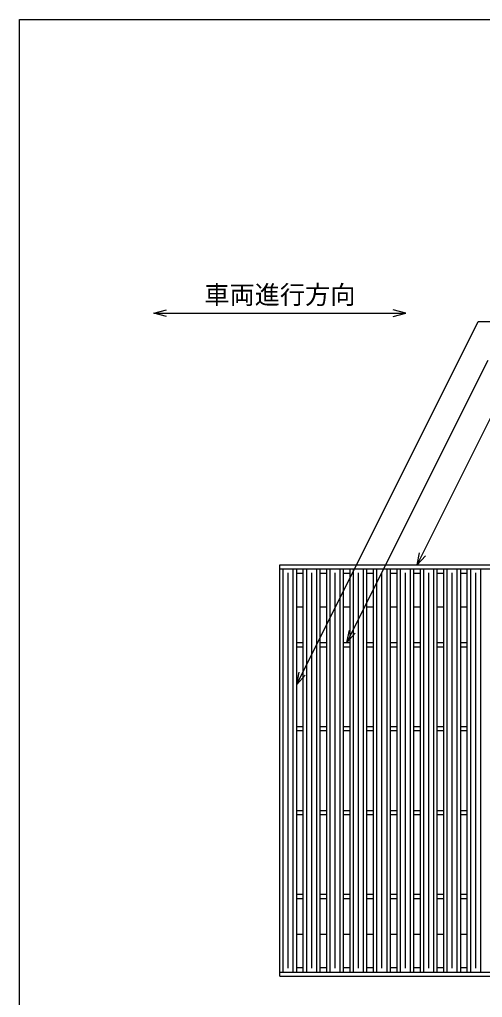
# Model space of a CAD drawing. Units: millimetres, scale not verified. Extents: x -1820 to 1736, y -1282 to 1048.
# Drawn here: x -1724 to -1173, y -117 to 1048 of the extents above; entities that cross this region are included whole.
import ezdxf
from ezdxf.enums import TextEntityAlignment as Align

# ---------------------------------------------------------------- set-up
doc = ezdxf.new("R2010")
doc.units = ezdxf.units.MM
doc.header["$LTSCALE"] = 10
for name, color, linetype, lineweight in [('CADPAC_LAYER_0000', 150, 'Continuous', 25), ('CADPAC_LAYER_0016', 3, 'Continuous', 25), ('CADPAC_LAYER_0022', 2, 'Continuous', 25)]:
    doc.layers.add(name, color=color, linetype=linetype, lineweight=lineweight)
doc.styles.add('ベクトル', font='')
doc.styles.get('ベクトル').set_extended_font_data('ベクトル')

msp = doc.modelspace()

# ---------------------------------------------------------------- linework, layer by layer
at = {"layer": 'CADPAC_LAYER_0000'}
for p, q in [((-1724, -1151.5), (-1724, 1048.5)), ((-1724, 1048.5), (1736, 1048.5))]:
    msp.add_line(p, q, dxfattribs=at)
at = {"layer": 'CADPAC_LAYER_0016'}
for p, q in [((-1414, 398.5), (-418, 398.5)), ((-1414, 394), (-1414, 398.5)), ((-1414, 394), (-418, 394)), ((-1414, -87), (-1414, 394)), ((-1414, 394), (-1394, 394)), ((-1410, -87), (-1410, 394)), ((-1404, -82), (-1404, 389)), ((-1398, -87), (-1398, 394)), ((-1394, -87), (-1394, 394)), ((-1394, 388.5), (-1386.1, 388.5)), ((-1386.1, -87), (-1386.1, 394)), ((-1386.1, 394), (-1366.1, 394)), ((-1382.1, -87), (-1382.1, 394)), ((-1376.1, -82), (-1376.1, 389)), ((-1370.1, -87), (-1370.1, 394)), ((-1366.1, -87), (-1366.1, 394)), ((-1366.1, 388.5), (-1358.2, 388.5)), ((-1358.2, -87), (-1358.2, 394)), ((-1358.2, 394), (-1338.2, 394)), ((-1354.2, -87), (-1354.2, 394)), ((-1348.2, -82), (-1348.2, 389)), ((-1342.2, -87), (-1342.2, 394)), ((-1338.2, -87), (-1338.2, 394)), ((-1338.2, 388.5), (-1330.3, 388.5)), ((-1330.3, -87), (-1330.3, 394)), ((-1330.3, 394), (-1310.3, 394)), ((-1326.3, -87), (-1326.3, 394)), ((-1320.3, -82), (-1320.3, 389)), ((-1314.3, -87), (-1314.3, 394)), ((-1310.3, -87), (-1310.3, 394)), ((-1310.3, 388.5), (-1302.4, 388.5)), ((-1302.4, -87), (-1302.4, 394)), ((-1302.4, 394), (-1282.4, 394)), ((-1298.4, -87), (-1298.4, 394)), ((-1292.4, -82), (-1292.4, 389)), ((-1286.4, -87), (-1286.4, 394)), ((-1282.4, -87), (-1282.4, 394)), ((-1282.4, 388.5), (-1274.5, 388.5)), ((-1274.5, -87), (-1274.5, 394)), ((-1274.5, 394), (-1254.5, 394)), ((-1270.5, -87), (-1270.5, 394)), ((-1264.5, -82), (-1264.5, 389)), ((-1258.5, -87), (-1258.5, 394)), ((-1254.5, -87), (-1254.5, 394)), ((-1254.5, 388.5), (-1246.6, 388.5)), ((-1246.6, -87), (-1246.6, 394)), ((-1246.6, 394), (-1226.6, 394)), ((-1242.6, -87), (-1242.6, 394)), ((-1236.6, -82), (-1236.6, 389)), ((-1230.6, -87), (-1230.6, 394)), ((-1226.6, -87), (-1226.6, 394)), ((-1226.6, 388.5), (-1218.7, 388.5)), ((-1218.7, -87), (-1218.7, 394)), ((-1218.7, 394), (-1198.7, 394)), ((-1214.7, -87), (-1214.7, 394)), ((-1208.7, -82), (-1208.7, 389)), ((-1202.7, -87), (-1202.7, 394)), ((-1198.7, -87), (-1198.7, 394)), ((-1198.7, 388.5), (-1190.8, 388.5)), ((-1190.8, -87), (-1190.8, 394)), ((-1190.8, 394), (-1170.8, 394)), ((-1186.8, -87), (-1186.8, 394)), ((-1180.8, -82), (-1180.8, 389)), ((-1174.8, -87), (-1174.8, 394)), ((-1394, 348.5), (-1386.1, 348.5)), ((-1366.1, 348.5), (-1358.2, 348.5)), ((-1338.2, 348.5), (-1330.3, 348.5)), ((-1310.3, 348.5), (-1302.4, 348.5)), ((-1282.4, 348.5), (-1274.5, 348.5)), ((-1254.5, 348.5), (-1246.6, 348.5)), ((-1226.6, 348.5), (-1218.7, 348.5)), ((-1198.7, 348.5), (-1190.8, 348.5)), ((-1394, 306), (-1386.1, 306)), ((-1366.1, 306), (-1358.2, 306)), ((-1338.2, 306), (-1330.3, 306)), ((-1310.3, 306), (-1302.4, 306)), ((-1282.4, 306), (-1274.5, 306)), ((-1254.5, 306), (-1246.6, 306)), ((-1226.6, 306), (-1218.7, 306)), ((-1198.7, 306), (-1190.8, 306)), ((-1394, 301), (-1386.1, 301)), ((-1366.1, 301), (-1358.2, 301)), ((-1338.2, 301), (-1330.3, 301)), ((-1310.3, 301), (-1302.4, 301)), ((-1282.4, 301), (-1274.5, 301)), ((-1254.5, 301), (-1246.6, 301)), ((-1226.6, 301), (-1218.7, 301)), ((-1198.7, 301), (-1190.8, 301)), ((-1394, 206), (-1386.1, 206)), ((-1394, 201), (-1386.1, 201)), ((-1366.1, 206), (-1358.2, 206)), ((-1366.1, 201), (-1358.2, 201)), ((-1338.2, 206), (-1330.3, 206)), ((-1338.2, 201), (-1330.3, 201)), ((-1310.3, 206), (-1302.4, 206)), ((-1310.3, 201), (-1302.4, 201)), ((-1282.4, 206), (-1274.5, 206)), ((-1282.4, 201), (-1274.5, 201)), ((-1254.5, 206), (-1246.6, 206)), ((-1254.5, 201), (-1246.6, 201)), ((-1226.6, 206), (-1218.7, 206)), ((-1226.6, 201), (-1218.7, 201)), ((-1198.7, 206), (-1190.8, 206)), ((-1198.7, 201), (-1190.8, 201)), ((-1394, 106), (-1386.1, 106)), ((-1366.1, 106), (-1358.2, 106)), ((-1338.2, 106), (-1330.3, 106)), ((-1310.3, 106), (-1302.4, 106)), ((-1282.4, 106), (-1274.5, 106)), ((-1254.5, 106), (-1246.6, 106)), ((-1226.6, 106), (-1218.7, 106)), ((-1198.7, 106), (-1190.8, 106)), ((-1394, 101), (-1386.1, 101)), ((-1366.1, 101), (-1358.2, 101)), ((-1338.2, 101), (-1330.3, 101)), ((-1310.3, 101), (-1302.4, 101)), ((-1282.4, 101), (-1274.5, 101)), ((-1254.5, 101), (-1246.6, 101)), ((-1226.6, 101), (-1218.7, 101)), ((-1198.7, 101), (-1190.8, 101)), ((-1394, 6), (-1386.1, 6)), ((-1394, 1), (-1386.1, 1)), ((-1366.1, 6), (-1358.2, 6)), ((-1366.1, 1), (-1358.2, 1)), ((-1338.2, 6), (-1330.3, 6)), ((-1338.2, 1), (-1330.3, 1)), ((-1310.3, 6), (-1302.4, 6)), ((-1310.3, 1), (-1302.4, 1)), ((-1282.4, 6), (-1274.5, 6)), ((-1282.4, 1), (-1274.5, 1)), ((-1254.5, 6), (-1246.6, 6)), ((-1254.5, 1), (-1246.6, 1)), ((-1226.6, 6), (-1218.7, 6)), ((-1226.6, 1), (-1218.7, 1)), ((-1198.7, 6), (-1190.8, 6)), ((-1198.7, 1), (-1190.8, 1)), ((-1394, -41.5), (-1386.1, -41.5)), ((-1366.1, -41.5), (-1358.2, -41.5)), ((-1338.2, -41.5), (-1330.3, -41.5)), ((-1310.3, -41.5), (-1302.4, -41.5)), ((-1282.4, -41.5), (-1274.5, -41.5)), ((-1254.5, -41.5), (-1246.6, -41.5)), ((-1226.6, -41.5), (-1218.7, -41.5)), ((-1198.7, -41.5), (-1190.8, -41.5)), ((-1394, -81.5), (-1386.1, -81.5)), ((-1366.1, -81.5), (-1358.2, -81.5)), ((-1338.2, -81.5), (-1330.3, -81.5)), ((-1310.3, -81.5), (-1302.4, -81.5)), ((-1282.4, -81.5), (-1274.5, -81.5)), ((-1254.5, -81.5), (-1246.6, -81.5)), ((-1226.6, -81.5), (-1218.7, -81.5)), ((-1198.7, -81.5), (-1190.8, -81.5)), ((-1414, -87), (-418, -87)), ((-1414, -91.5), (-1414, -87)), ((-1414, -87), (-1394, -87)), ((-1414, -91.5), (-418, -91.5)), ((-1386.1, -87), (-1366.1, -87)), ((-1358.2, -87), (-1338.2, -87)), ((-1330.3, -87), (-1310.3, -87)), ((-1302.4, -87), (-1282.4, -87)), ((-1274.5, -87), (-1254.5, -87)), ((-1246.6, -87), (-1226.6, -87)), ((-1218.7, -87), (-1198.7, -87)), ((-1190.8, -87), (-1170.8, -87))]:
    msp.add_line(p, q, dxfattribs=at)
at = {"layer": 'CADPAC_LAYER_0022', "color": 4}
for p, q in [((-1564, 698.5), (-1549, 702.5)), ((-1264, 698.5), (-1279, 702.5)), ((-1549, 694.5), (-1564, 698.5)), ((-1564, 698.5), (-1264, 698.5)), ((-1394, 256), (-1177.75, 688.5)), ((-1279, 694.5), (-1264, 698.5)), ((-1177.75, 688.5), (-697.75, 688.5)), ((-1334.25, 306), (-1166, 642.5)), ((-1250.55, 398.5), (-1152.8, 594)), ((-1250.55, 398.5), (-1247.55, 413.1)), ((-1250.55, 398.5), (-1240.55, 409.5)), ((-1334.25, 306), (-1331.25, 320.6)), ((-1334.25, 306), (-1324.25, 317)), ((-1394, 256), (-1391, 270.6)), ((-1394, 256), (-1384, 267))]:
    msp.add_line(p, q, dxfattribs=at)

# ---------------------------------------------------------------- texts
at = {"layer": 'CADPAC_LAYER_0022', "style": 'ベクトル'}
msp.add_text('車両進行方向', height=21.99, dxfattribs=at).set_placement((-1504, 720.5), align=Align.MIDDLE_LEFT)

doc.saveas('drawing.dxf')
